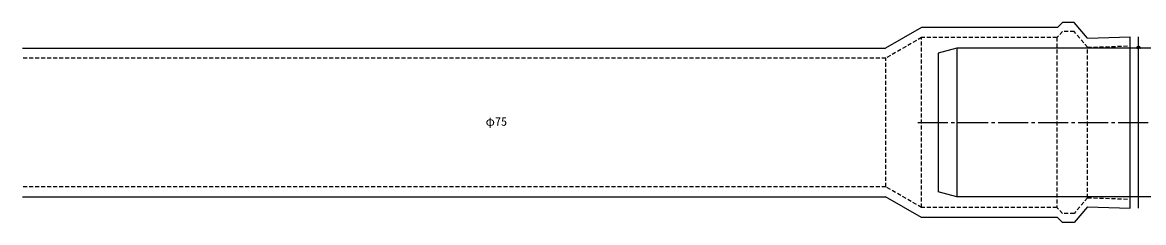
# Model space of a CAD drawing. Units: millimetres on the paper, with parts at other scales. Extents: x -140 to 4236, y -1707 to 1458.
# Drawn here: x 2072.1 to 2408.2, y -414.3 to -354.2 of the extents above; entities that cross this region are included whole.
import ezdxf
from ezdxf.enums import TextEntityAlignment as Align

# ---------------------------------------------------------------- set-up
doc = ezdxf.new("R2010")
doc.units = ezdxf.units.MM
doc.linetypes.add('CHAIN2', pattern=[12, 9, -1, 1, -1])
doc.linetypes.add('DASHED1', pattern=[1.8, 1.2, -0.6])
doc.layers.add('1-1', color=3, linetype='Continuous')
doc.layers.add('1-2', color=4, linetype='DASHED1')
doc.styles.add('ＭＳ ゴシック', font='')
doc.styles.get('ＭＳ ゴシック').set_extended_font_data('MS Gothic')

msp = doc.modelspace()

# ---------------------------------------------------------------- linework, layer by layer
at = {"layer": '1-1', "color": 4}
for p, q in [((2352.179, -361.997), (2346.679, -363.471)), ((2352.179, -361.997), (2352.179, -406.497)), ((2461.179, -361.997), (2352.179, -361.997)), ((2346.679, -363.471), (2346.679, -405.024)), ((2346.679, -367.745), (2346.679, -400.75)), ((2352.179, -406.497), (2346.679, -405.024)), ((2461.179, -406.497), (2352.179, -406.497))]:
    msp.add_line(p, q, dxfattribs=at)
at = {"layer": '1-1'}
for p, q in [((2407.244, -361.997), (2406.113, -361.997)), ((2406.114, -361.979), (2406.66, -361.432)), ((2406.122, -361.9), (2406.581, -361.44)), ((2406.148, -361.803), (2406.485, -361.466)), ((2406.166, -361.997), (2406.729, -361.434)), ((2406.236, -361.997), (2406.791, -361.443)), ((2406.242, -361.638), (2406.319, -361.561)), ((2406.307, -361.997), (2406.847, -361.458)), ((2406.378, -361.997), (2406.899, -361.477)), ((2406.449, -361.997), (2406.947, -361.499)), ((2406.519, -361.997), (2406.991, -361.526)), ((2406.59, -361.997), (2407.032, -361.556)), ((2406.661, -361.997), (2407.069, -361.589)), ((2406.731, -361.997), (2407.104, -361.625)), ((2406.802, -361.997), (2407.135, -361.664)), ((2406.873, -361.997), (2407.164, -361.707)), ((2406.944, -361.997), (2407.188, -361.753)), ((2407.014, -361.997), (2407.209, -361.802)), ((2407.085, -361.997), (2407.226, -361.856)), ((2407.156, -361.997), (2407.238, -361.915)), ((2407.226, -361.997), (2407.244, -361.98))]:
    msp.add_line(p, q, dxfattribs=at)
msp.add_arc((2406.679, -361.997), 0.566, 0, 180, dxfattribs=at)
at = {"layer": '1-2', "linetype": 'Continuous'}
for p, q in [((2341.679, -355.722), (2330.81, -361.997)), ((2382.447, -355.722), (2341.679, -355.722)), ((2383.947, -354.222), (2382.447, -355.722)), ((2387.447, -354.222), (2383.947, -354.222)), ((2391.412, -358.947), (2387.447, -354.222)), ((2391.412, -358.947), (2404.179, -358.502)), ((2072.103, -361.997), (2330.81, -361.997)), ((2072.103, -406.497), (2330.81, -406.497)), ((2341.679, -412.772), (2330.81, -406.497)), ((2391.412, -409.547), (2387.447, -414.272)), ((2382.447, -412.772), (2341.679, -412.772))]:
    msp.add_line(p, q, dxfattribs=at)
at = {"layer": '1-2'}
for p, q in [((2341.679, -409.772), (2341.679, -358.722)), ((2383.947, -356.972), (2382.197, -358.722)), ((2382.197, -358.722), (2382.197, -409.772)), ((2387.447, -356.972), (2383.947, -356.972)), ((2391.412, -361.697), (2387.447, -356.972)), ((2391.412, -361.697), (2404.179, -361.252)), ((2391.412, -406.797), (2391.412, -361.697)), ((2330.897, -364.947), (2072.103, -364.947)), ((2330.897, -403.547), (2330.897, -364.947)), ((2330.897, -403.547), (2072.103, -403.547)), ((2341.679, -409.772), (2330.897, -403.547)), ((2382.197, -409.772), (2341.679, -409.772)), ((2383.947, -411.522), (2382.197, -409.772)), ((2391.412, -406.797), (2387.447, -411.522)), ((2391.412, -406.797), (2404.179, -407.243)), ((2387.447, -411.522), (2383.947, -411.522))]:
    msp.add_line(p, q, dxfattribs=at)
at = {"layer": '1-2', "color": 7, "linetype": 'Continuous'}
msp.add_line((2406.679, -409.993), (2406.679, -358.502), dxfattribs=at)
at = {"layer": '1-2', "color": 7, "linetype": 'CHAIN2'}
msp.add_line((2340.572, -384.247), (2741.255, -384.247), dxfattribs=at)
at = {"layer": '1-2'}
msp.add_lwpolyline([(2382.197, -358.722), (2341.679, -358.722), (2330.897, -364.947)], dxfattribs=at)
at = {"layer": '1-2', "linetype": 'Continuous'}
for points in [[(2391.412, -409.547), (2404.179, -409.993), (2404.179, -358.502)], [(2387.447, -414.272), (2383.947, -414.272), (2382.447, -412.772)]]:
    msp.add_lwpolyline(points, dxfattribs=at)

# ---------------------------------------------------------------- texts
at = {"layer": '1-2', "color": 7, "style": 'ＭＳ ゴシック', "width": 1.05}
msp.add_text('φ75', height=2.566, dxfattribs=at).set_placement((2210.964, -385.997), align=Align.BOTTOM_LEFT)

doc.saveas('drawing.dxf')
